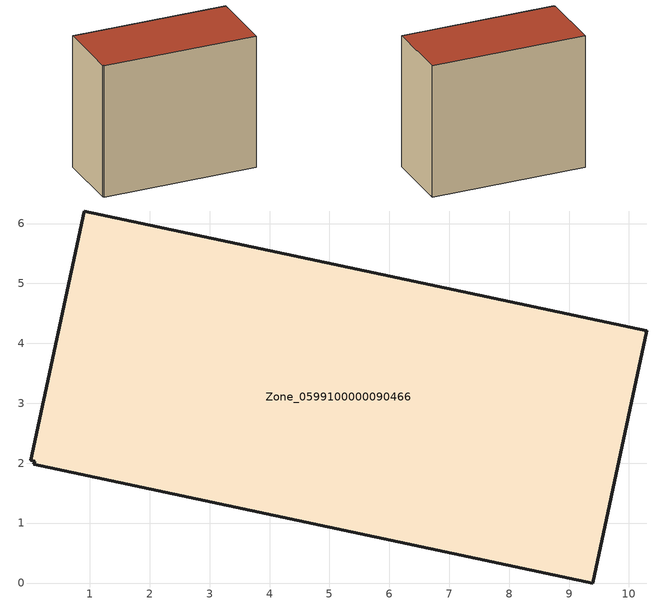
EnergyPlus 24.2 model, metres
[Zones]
Zone_0599100000090466
 floor ground (C_G): 0.08,2.04 0.01,2.05 0.91,6.21 10.3,4.21 9.4,0 0.07,1.99 z0
 wall outside (C_F): 9.4,0 10.3,4.21 0.91,6.21 0.01,2.05 0.08,2.04 0.07,1.99 9.4,0 z0:8.35
 roof outside (C_R): 0.01,2.05 0.08,2.04 0.07,1.99 9.4,0 10.3,4.21 0.91,6.21 z8.35
[BUILDING]
Pand.0599100000090466: North Axis=0; Terrain=City; Loads Convergence Tolerance Value=0.04; Temperature Convergence Tolerance Value=0.4; Solar Distribution=FullExterior; Maximum Number of Warmup Days=25; Minimum Number of Warmup Days=1
[Site:Location]
Rotterdam.The.Hague.AP_ZH_NLD Design_Conditions: Latitude=51.96; Longitude=4.45; Time Zone=1; Elevation=-4.5
[SITE:GROUNDTEMPERATURE:BUILDINGSURFACE]
18, 18, 18, 18, 18, 18, 18, 18, 18, 18, 18, 18
[MATERIAL] Thermal Absorptance=0.9; Solar Absorptance=0.7; Visible Absorptance=0.7
Name | Roughness | Thickness | Conductivity | Density | Specific Heat
G.TI.1975-1991 | MediumSmooth | 0.15 | 0.288461 | 540 | 1210
F.TI.1975-1991 | Rough | 0.3 | 0.230769 | 1920 | 840
R.TI.1975-1991 | MediumRough | 0.2 | 0.153846 | 1500 | 1000
[CONSTRUCTION]
C_G: G.TI.1975-1991
C_F: F.TI.1975-1991
C_R: R.TI.1975-1991
[ZONE]
Zone_0599100000090466: Type=1; Multiplier=1; Ceiling Height=Autocalculate; Volume=Autocalculate; Floor Area=autocalculate; Part of Total Floor Area=Yes
[ZONEINFILTRATION:DESIGNFLOWRATE]
Infil_Zone_0599100000090466: Zone or ZoneList or Space or SpaceList=Zone_0599100000090466; Schedule=AlwaysOn; Design Flow Rate Calculation Method=Flow/Area; Flow Rate per Floor Area=0.003; Constant Term Coefficient=1; Temperature Term Coefficient=0; Velocity Term Coefficient=0; Velocity Squared Term Coefficient=0
[HVACTEMPLATE:ZONE:IDEALLOADSAIRSYSTEM]
Zone_0599100000090466: Maximum Heating Supply Air Temperature=50; Minimum Cooling Supply Air Temperature=13; Maximum Heating Supply Air Humidity Ratio=0.0156; Minimum Cooling Supply Air Humidity Ratio=0.0077; Heating Limit=NoLimit; Cooling Limit=NoLimit; Dehumidification Control Type=ConstantSensibleHeatRatio; Cooling Sensible Heat Ratio=0.7; Dehumidification Setpoint=60; Humidification Control Type=None; Humidification Setpoint=30; Outdoor Air Method=None; Outdoor Air Flow Rate per Person=0.00944; Outdoor Air Flow Rate per Zone Floor Area=0; Outdoor Air Flow Rate per Zone=0; Demand Controlled Ventilation Type=None; Outdoor Air Economizer Type=NoEconomizer; Heat Recovery Type=None; Sensible Heat Recovery Effectiveness=0.7; Latent Heat Recovery Effectiveness=0.65
[ZONECONTROL:THERMOSTAT]
ThermostatControl_Zone_0599100000090466: Zone or ZoneList=Zone_0599100000090466; Control Type Schedule=DualSetpointControlType; Control 1=Thermostat_Zone_0599100000090466; Temperature Difference Between Cutout And Setpoint=0
[THERMOSTATSETPOINT:DUALSETPOINT]
Thermostat_Zone_0599100000090466: Heating Setpoint Temperature Schedule=HeatingSetpoint_Zone_0599100000090466; Cooling Setpoint Temperature Schedule=CoolingSetpoint_Zone_0599100000090466
[SCHEDULE:COMPACT]
HeatingSetpoint_Zone_0599100000090466: Through: 12/31, For: AllDays, Until: 24:00, 21
CoolingSetpoint_Zone_0599100000090466: Through: 12/31, For: AllDays, Until: 24:00, 24
DualSetpointControlType: Through: 12/31, For: AllDays, Until: 24:00, 4
AlwaysOn: Through: 12/31, For: AllDays, Until: 24:00, 1
